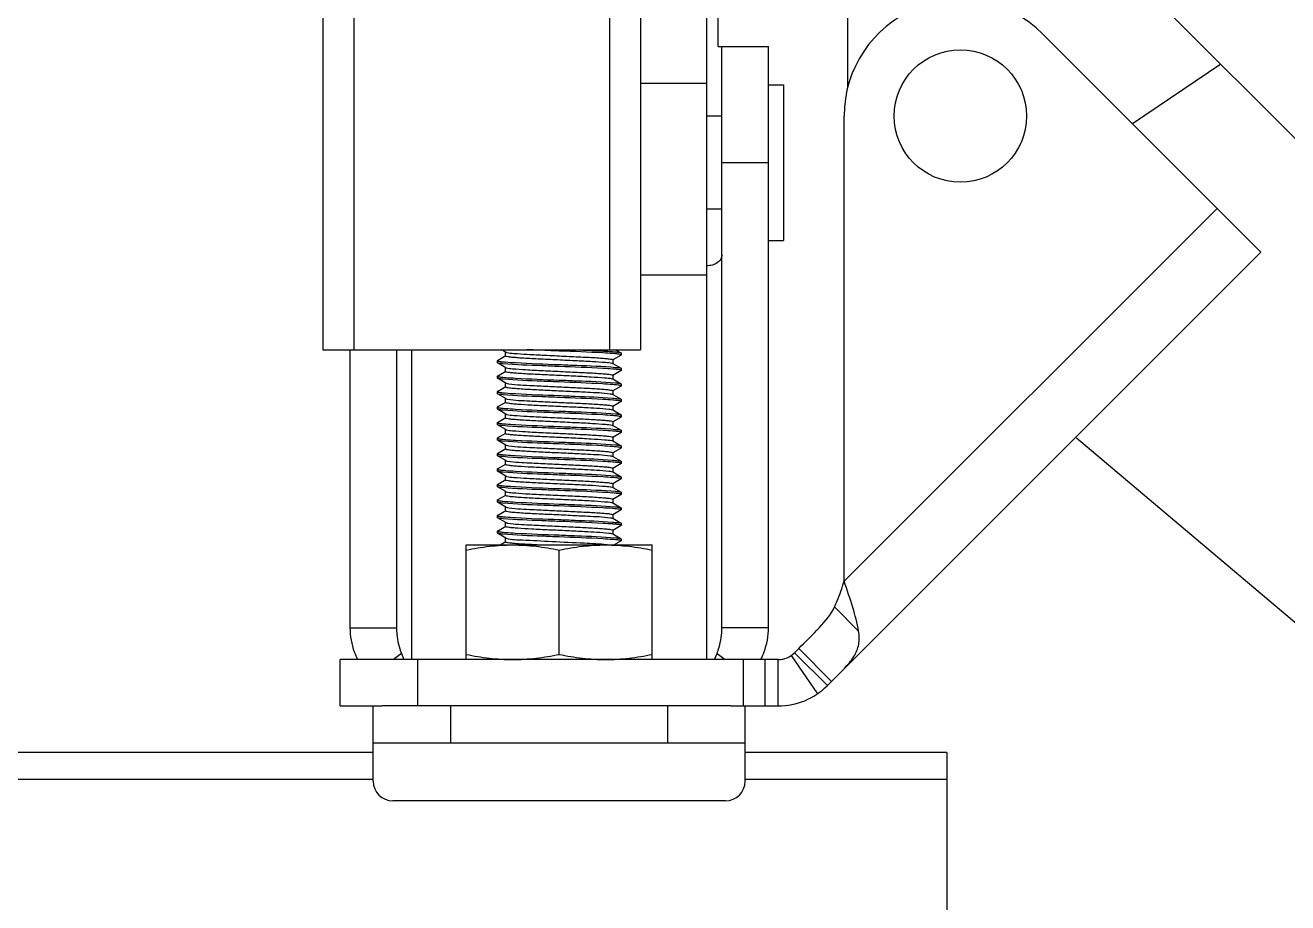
# Model space of a CAD drawing. Extents: x 27938 to 1507990, y 110129 to 923079.
# Drawn here: x 483869 to 485201, y 365487 to 366413 of the extents above; entities that cross this region are included whole.
import ezdxf

# ---------------------------------------------------------------- set-up
doc = ezdxf.new("R2010")
doc.units = 0
doc.header["$LTSCALE"] = 1000
doc.header["$MEASUREMENT"] = 0
doc.styles.get("Standard").update_dxf_attribs({"font": 'gbenor.shx', "bigfont": 'gbcbig.shx'})
doc.dimstyles.get("Standard").update_dxf_attribs({"dimtxt": 0.18, "dimasz": 0.18, "dimexe": 0.18, "dimexo": 0.0625, "dimgap": 0.09, "dimtad": 0, "dimtih": 1, "dimtoh": 1, "dimdec": 4, "dimzin": 0, "dimdsep": 46, "dimtxsty": 'Standard', "dimcen": 0.09, "dimadec": 0, "dimazin": 0, "dimtfac": 1, "dimtdec": 4, "dimtofl": 0, "dimtmove": 0, "dimatfit": 3, "dimfxl": 1, "dimtolj": 1, "dimtzin": 0, "dimarcsym": 0})

msp = doc.modelspace()

# ---------------------------------------------------------------- linework, layer by layer
for p, q in [((484599.9, 366391), (484599.9, 369059.5)), ((484182.9, 368785.7), (484182.9, 366070.8)), ((484215.6, 368785.7), (484215.6, 366070.8)), ((484485.4, 368785.7), (484485.4, 366070.8)), ((484518.1, 368785.7), (484518.1, 366070.8)), ((484587.7, 366632.6), (484587.7, 365743.7)), ((485237.2, 366265.4), (485000.1, 366502.4)), ((484737, 366347.3), (484737, 366450)), ((484942.3, 366404.1), (485172.8, 366173.7)), ((484599.9, 366391), (484653.1, 366391)), ((484604, 365777.2), (484604, 366391)), ((484653.1, 365777.2), (484653.1, 366391)), ((485130.3, 366372.2), (485037.2, 366309.2)), ((484518.1, 366352.2), (484587.7, 366352.2)), ((484653.1, 366350.4), (484668.9, 366350.4)), ((484668.9, 366350.4), (484668.9, 366186.2)), ((484604, 366317.4), (484587.7, 366317.4)), ((484732.9, 365826.3), (484732.9, 366317.4)), ((484604, 366268.3), (484653.1, 366268.3)), ((484604, 366219.3), (484587.7, 366219.3)), ((485126.5, 366219.9), (484732.9, 365826.3)), ((484653.1, 366186.2), (484668.9, 366186.2)), ((484715.3, 365716.2), (485172.8, 366173.7)), ((484518.1, 366149.8), (484587.7, 366149.8)), ((484182.9, 366070.8), (484518.1, 366070.8)), ((484211.5, 366070.8), (484211.5, 365777.2)), ((484260.6, 366070.8), (484260.6, 365777.2)), ((484276.9, 365743.7), (484276.9, 366070.8)), ((484375.9, 366068.2), (484371.3, 366070.8)), ((484375.7, 366064.3), (484375.7, 366068.4)), ((484491.9, 366070.8), (484495.6, 366068.7)), ((484497.5, 366067.5), (484497.7, 366067.3)), ((484497.7, 366067.3), (484497.7, 366065.3)), ((484367, 366059.3), (484366.9, 366059.2)), ((484366.9, 366059.2), (484366.9, 366057.1)), ((484367, 366056.9), (484366.9, 366057.1)), ((484367, 366059.3), (484375.9, 366064.5)), ((484375.9, 366051.8), (484367, 366056.9)), ((484497.5, 366065.1), (484488.7, 366060)), ((484488.7, 366056.3), (484497.5, 366051.2)), ((484488.8, 366060.2), (484488.8, 366056.1)), ((484497.5, 366065.1), (484497.7, 366065.3)), ((484367, 366043), (484366.9, 366042.8)), ((484366.9, 366042.8), (484366.9, 366040.8)), ((484367, 366040.6), (484366.9, 366040.8)), ((484367, 366043), (484375.9, 366048.1)), ((484375.9, 366035.4), (484367, 366040.6)), ((484375.7, 366047.9), (484375.7, 366052)), ((484375.9, 366051.8), (484376.2, 366051.7)), ((484497.5, 366048.8), (484488.7, 366043.6)), ((484488.8, 366043.8), (484488.8, 366039.7)), ((484497.5, 366051.2), (484497.7, 366051)), ((484497.5, 366048.8), (484497.7, 366048.9)), ((484497.7, 366051), (484497.7, 366048.9)), ((484367, 366026.6), (484375.9, 366031.8)), ((484375.7, 366031.6), (484375.7, 366035.7)), ((484488.8, 366034), (484488.4, 366034)), ((484488.7, 366040), (484497.5, 366034.8)), ((484497.5, 366032.4), (484488.7, 366027.3)), ((484488.8, 366027.5), (484488.8, 366023.4)), ((484497.5, 366034.8), (484497.7, 366034.6)), ((484497.5, 366032.4), (484497.7, 366032.6)), ((484497.7, 366034.6), (484497.7, 366032.6)), ((484367, 366026.6), (484366.9, 366026.5)), ((484366.9, 366026.5), (484366.9, 366024.4)), ((484367, 366024.2), (484366.9, 366024.4)), ((484375.9, 366019.1), (484367, 366024.2)), ((484367, 366010.3), (484375.9, 366015.4)), ((484375.7, 366015.2), (484375.7, 366019.3)), ((484488.7, 366023.6), (484497.5, 366018.5)), ((484497.5, 366016.1), (484488.7, 366010.9)), ((484497.5, 366018.5), (484497.7, 366018.3)), ((484497.5, 366016.1), (484497.7, 366016.2)), ((484497.7, 366018.3), (484497.7, 366016.2)), ((484367, 366010.3), (484366.9, 366010.1)), ((484366.9, 366010.1), (484366.9, 366008.1)), ((484367, 366007.9), (484366.9, 366008.1)), ((484375.9, 366002.7), (484367, 366007.9)), ((484375.7, 365998.9), (484375.7, 366002.9)), ((484488.4, 366007.4), (484488.7, 366007.2)), ((484488.7, 366007.2), (484497.5, 366002.1)), ((484488.8, 366011.1), (484488.8, 366007)), ((484497.5, 366002.1), (484497.7, 366001.9)), ((484497.7, 366001.9), (484497.7, 365999.9)), ((484367, 365993.9), (484366.9, 365993.7)), ((484366.9, 365993.7), (484366.9, 365991.7)), ((484367, 365991.5), (484366.9, 365991.7)), ((484367, 365993.9), (484375.9, 365999.1)), ((484375.9, 365986.4), (484367, 365991.5)), ((484497.5, 365999.7), (484488.7, 365994.6)), ((484488.7, 365990.9), (484497.5, 365985.7)), ((484488.8, 365994.8), (484488.8, 365990.7)), ((484497.5, 365999.7), (484497.7, 365999.9)), ((484367, 365977.6), (484366.9, 365977.4)), ((484366.9, 365977.4), (484366.9, 365975.3)), ((484367, 365975.2), (484366.9, 365975.3)), ((484367, 365977.6), (484375.9, 365982.7)), ((484375.9, 365970), (484367, 365975.2)), ((484375.7, 365982.5), (484375.7, 365986.6)), ((484375.9, 365986.4), (484376.2, 365986.2)), ((484497.5, 365983.3), (484488.7, 365978.2)), ((484488.7, 365974.5), (484497.5, 365969.4)), ((484488.8, 365978.4), (484488.8, 365974.3)), ((484497.5, 365985.7), (484497.7, 365985.6)), ((484497.5, 365983.3), (484497.7, 365983.5)), ((484497.7, 365985.6), (484497.7, 365983.5)), ((484367, 365961.2), (484366.9, 365961)), ((484366.9, 365961), (484366.9, 365959)), ((484367, 365961.2), (484375.9, 365966.4)), ((484375.7, 365966.1), (484375.7, 365970.2)), ((484488.8, 365968.5), (484488.4, 365968.6)), ((484497.5, 365967), (484488.7, 365961.9)), ((484488.8, 365962.1), (484488.8, 365958)), ((484497.5, 365969.4), (484497.7, 365969.2)), ((484497.5, 365967), (484497.7, 365967.2)), ((484497.7, 365969.2), (484497.7, 365967.2)), ((484367, 365958.8), (484366.9, 365959)), ((484375.9, 365953.7), (484367, 365958.8)), ((484367, 365944.9), (484375.9, 365950)), ((484375.7, 365949.8), (484375.7, 365953.9)), ((484488.7, 365958.2), (484497.5, 365953)), ((484497.5, 365950.6), (484488.7, 365945.5)), ((484497.5, 365953), (484497.7, 365952.9)), ((484497.5, 365950.6), (484497.7, 365950.8)), ((484497.7, 365952.9), (484497.7, 365950.8)), ((484367, 365944.9), (484366.9, 365944.7)), ((484366.9, 365944.7), (484366.9, 365942.6)), ((484367, 365942.5), (484366.9, 365942.6)), ((484375.9, 365937.3), (484367, 365942.5)), ((484375.7, 365933.4), (484375.7, 365937.5)), ((484488.4, 365941.9), (484488.7, 365941.8)), ((484488.7, 365941.8), (484497.5, 365936.7)), ((484497.5, 365934.3), (484488.7, 365929.1)), ((484488.8, 365945.7), (484488.8, 365941.6)), ((484497.5, 365936.7), (484497.7, 365936.5)), ((484497.5, 365934.3), (484497.7, 365934.5)), ((484497.7, 365936.5), (484497.7, 365934.5)), ((484367, 365928.5), (484366.9, 365928.3)), ((484366.9, 365928.3), (484366.9, 365926.3)), ((484367, 365926.1), (484366.9, 365926.3)), ((484367, 365928.5), (484375.9, 365933.6)), ((484375.9, 365921), (484367, 365926.1)), ((484375.7, 365917.1), (484375.7, 365921.2)), ((484375.9, 365921), (484376.2, 365920.8)), ((484488.7, 365925.5), (484497.5, 365920.3)), ((484488.8, 365929.3), (484488.8, 365925.3)), ((484367, 365912.2), (484366.9, 365912)), ((484366.9, 365912), (484366.9, 365909.9)), ((484367, 365909.7), (484366.9, 365909.9)), ((484367, 365912.2), (484375.9, 365917.3)), ((484375.9, 365904.6), (484367, 365909.7)), ((484497.5, 365917.9), (484488.7, 365912.8)), ((484488.7, 365909.1), (484497.5, 365904)), ((484488.8, 365913), (484488.8, 365908.9)), ((484497.5, 365920.3), (484497.7, 365920.1)), ((484497.5, 365917.9), (484497.7, 365918.1)), ((484497.7, 365920.1), (484497.7, 365918.1)), ((484367, 365895.8), (484366.9, 365895.6)), ((484366.9, 365895.6), (484366.9, 365893.6)), ((484367, 365895.8), (484375.9, 365900.9)), ((484375.7, 365900.7), (484375.7, 365904.8)), ((484488.8, 365903.1), (484488.4, 365903.2)), ((484497.5, 365901.6), (484488.7, 365896.4)), ((484488.8, 365896.6), (484488.8, 365892.6)), ((484497.5, 365904), (484497.7, 365903.8)), ((484497.5, 365901.6), (484497.7, 365901.7)), ((484497.7, 365903.8), (484497.7, 365901.7)), ((484367, 365893.4), (484366.9, 365893.6)), ((484375.9, 365888.3), (484367, 365893.4)), ((484367, 365879.4), (484375.9, 365884.6)), ((484375.7, 365884.4), (484375.7, 365888.5)), ((484488.7, 365892.8), (484497.5, 365887.6)), ((484497.5, 365885.2), (484488.7, 365880.1)), ((484497.5, 365887.6), (484497.7, 365887.4)), ((484497.5, 365885.2), (484497.7, 365885.4)), ((484497.7, 365887.4), (484497.7, 365885.4)), ((484367, 365879.4), (484366.9, 365879.3)), ((484366.9, 365879.3), (484366.9, 365877.2)), ((484367, 365877), (484366.9, 365877.2)), ((484375.9, 365871.9), (484367, 365877)), ((484369.9, 365864.7), (484375.9, 365868.2)), ((484375.7, 365868), (484375.7, 365872.1)), ((484488.4, 365876.5), (484488.7, 365876.4)), ((484488.7, 365876.4), (484497.5, 365871.3)), ((484488.8, 365880.3), (484488.8, 365876.2)), ((484497.5, 365868.9), (484490.4, 365864.7)), ((484497.5, 365871.3), (484497.7, 365871.1)), ((484497.5, 365868.9), (484497.7, 365869)), ((484497.7, 365871.1), (484497.7, 365869)), ((484334.2, 365743.7), (484334.2, 365864.7)), ((484334.2, 365864.7), (484530.4, 365864.7)), ((484432.3, 365749.2), (484432.3, 365859.2)), ((484530.4, 365743.7), (484530.4, 365864.7)), ((484722.8, 365799.3), (484748.2, 365773.8)), ((484211.5, 365777.2), (484260.6, 365777.2)), ((484653.1, 365777.2), (484604, 365777.2)), ((484265.8, 365750.2), (484257.3, 365743.7)), ((484265.8, 365750.2), (484268.4, 365743.7)), ((484596.2, 365743.7), (484598.8, 365750.2)), ((484598.8, 365750.2), (484607.3, 365743.7)), ((484677.2, 365748), (484705, 365707.6)), ((484680.6, 365750.9), (484685, 365755.3)), ((484715.3, 365716.2), (484680.6, 365750.9)), ((484719.7, 365720.6), (484685, 365755.3)), ((484201.3, 365694.7), (484201.3, 365743.7)), ((484663.3, 365743.7), (484201.3, 365743.7)), ((484283, 365694.7), (484283, 365743.7)), ((484626.8, 365694.7), (484626.8, 365743.7)), ((484649.6, 365694.7), (484649.6, 365743.7)), ((484663.3, 365694.7), (484663.3, 365743.7)), ((484201.3, 365694.7), (484245.4, 365694.7)), ((484236, 365645.6), (484236, 365694.7)), ((484236, 365615.4), (484236, 365694.7)), ((484613.3, 365694.7), (484245.4, 365694.7)), ((484317.8, 365655.4), (484317.8, 365694.7)), ((484546.8, 365655.4), (484546.8, 365694.7)), ((484613.3, 365694.7), (484663.3, 365694.7)), ((484628.5, 365645.6), (484628.5, 365694.7)), ((484628.5, 365615.4), (484628.5, 365694.7)), ((484628.5, 365655.4), (484236, 365655.4)), ((484236, 365645.6), (478689.4, 365645.6)), ((484841.4, 365645.6), (484628.5, 365645.6)), ((484236, 365617), (478689.4, 365617)), ((484841.4, 365617), (484628.5, 365617)), ((484607.7, 365594.5), (484256.8, 365594.5))]:
    msp.add_line(p, q)
at = {"color": 7}
msp.add_line((484841.4, 365645.6), (484841.4, 365003.7), dxfattribs=at)
msp.add_circle((484855.6, 366317.4), 69.9)
for centre, radius, start, end in [((484855.6, 366317.4), 122.7, 45, 180), ((484390.3, 366243.2), 186, 264.6627, 265.5428), ((484474.7, 365886.5), 180.8, 84.5776, 85.5479), ((484390.1, 366224.4), 183.5, 264.6243, 265.5438), ((484377.5, 366055.2), 3.78, 250.9561, 252.0907), ((484474.4, 365865.8), 185.1, 84.6498, 85.5433), ((484485.7, 366031.7), 8.78, 75.6696, 76.5396), ((484390.6, 366214.5), 190, 264.7268, 265.5405), ((484474.8, 365838.7), 179.4, 84.5514, 85.5534), ((484390.2, 366193.7), 185.5, 264.6569, 265.5429), ((484474.7, 365821), 180.8, 84.5776, 85.5479), ((484390.3, 366177.8), 186, 264.6627, 265.5428), ((484390.1, 366158.9), 183.5, 264.6243, 265.5438), ((484377.5, 365989.8), 3.78, 250.9561, 252.0907), ((484485.7, 365966.3), 8.78, 75.6696, 76.5396), ((484474.4, 365800.4), 185.1, 84.6498, 85.5433), ((484390.6, 366149.1), 190, 264.7268, 265.5405), ((484474.8, 365773.3), 179.4, 84.5514, 85.5534), ((484390.2, 366128.3), 185.5, 264.6569, 265.5429), ((484474.7, 365755.6), 180.8, 84.5776, 85.5479), ((484390.3, 366112.3), 186, 264.6627, 265.5428), ((484377.5, 365924.4), 3.78, 250.9561, 252.0907), ((484390.1, 366093.5), 183.5, 264.6243, 265.5438), ((484485.7, 365900.9), 8.78, 75.6696, 76.5396), ((484474.4, 365735), 185.1, 84.6498, 85.5433), ((484390.6, 366083.7), 190, 264.7268, 265.5405), ((484474.8, 365707.9), 179.4, 84.5514, 85.5534), ((484390.2, 366062.8), 185.5, 264.6569, 265.5429), ((484474.7, 365690.2), 180.8, 84.5776, 85.5479), ((484663.3, 365768.3), 24.5, 270, 315), ((484663.3, 365768.3), 73.6, 270, 315), ((484256.8, 365615.4), 20.8, 180, 270), ((484607.7, 365615.4), 20.8, 270, 0)]:
    msp.add_arc(centre, radius, start, end)
for points, knots in [([(484604, 366170.9), (484604, 366169.3), (484603, 366166), (484599.2, 366162.3), (484593.9, 366159.8), (484589.8, 366159.3), (484587.7, 366159.3)], [0, 0, 0, 0, 0.209483, 0.444656, 0.71201, 1, 1, 1, 1]), ([(484375.9, 366068.2), (484376, 366068.1), (484376.3, 366068), (484376.6, 366067.9), (484376.8, 366067.9)], [0, 0, 0, 0, 0.406881, 1, 1, 1, 1]), ([(484376.8, 366067.9), (484379.3, 366067.3), (484386.6, 366066.8), (484400, 366065.8), (484417.8, 366065), (484437.5, 366064), (484456.5, 366063.1), (484470.8, 366062.4), (484479.8, 366061.7), (484484.7, 366061.3), (484487, 366060.8), (484488.8, 366060.5), (484488.8, 366060.2)], [0, 0, 0, 0, 0.068576, 0.194029, 0.359725, 0.543506, 0.720761, 0.867753, 0.923531, 0.964877, 0.99049, 1, 1, 1, 1]), ([(484432.3, 366069.4), (484429.3, 366069.5), (484417.9, 366070), (484406.5, 366070.4), (484398.1, 366070.8)], [0, 0, 0, 0, 0.261917, 1, 1, 1, 1]), ([(484488.7, 366066.7), (484485.3, 366067), (484466.5, 366068.1), (484447.6, 366068.8), (484432.3, 366069.4)], [0, 0, 0, 0, 0.184493, 1, 1, 1, 1]), ([(484447.6, 366070.8), (484450.8, 366070.7), (484462.4, 366070.2), (484473.9, 366069.7), (484482.1, 366069.2)], [0, 0, 0, 0, 0.283518, 1, 1, 1, 1]), ([(484482.1, 366069.2), (484483.1, 366069.1), (484486.3, 366068.9), (484489.6, 366068.7), (484491.9, 366068.5)], [0, 0, 0, 0, 0.290406, 1, 1, 1, 1]), ([(484491.9, 366068.5), (484492.6, 366068.4), (484494.5, 366068.1), (484496.5, 366068.1), (484497.5, 366067.5)], [0, 0, 0, 0, 0.378482, 1, 1, 1, 1]), ([(484366.9, 366059.2), (484366.9, 366059.1), (484367.2, 366058.9), (484367.4, 366058.8), (484367.6, 366058.8)], [0, 0, 0, 0, 0.314295, 1, 1, 1, 1]), ([(484372.9, 366056), (484372.1, 366056.1), (484370.2, 366056.3), (484368.1, 366056.3), (484367, 366056.9)], [0, 0, 0, 0, 0.379133, 1, 1, 1, 1]), ([(484367.6, 366058.8), (484367.9, 366058.7), (484369.7, 366058.3), (484371.5, 366058.2), (484373, 366058)], [0, 0, 0, 0, 0.163341, 1, 1, 1, 1]), ([(484432.3, 366053), (484426.2, 366053.3), (484406.4, 366054.1), (484386.5, 366054.7), (484372.9, 366056)], [0, 0, 0, 0, 0.309073, 1, 1, 1, 1]), ([(484375.7, 366064.3), (484375.7, 366063.9), (484377.6, 366063.7), (484380, 366063.2), (484385, 366062.8), (484394.2, 366062.1), (484408.8, 366061.3), (484428.1, 366060.4), (484448, 366059.4), (484465.8, 366058.6), (484478.9, 366057.6), (484485.9, 366057.2), (484488.2, 366056.5)], [0, 0, 0, 0, 0.009703, 0.035887, 0.07813, 0.135078, 0.284815, 0.464601, 0.649729, 0.81476, 0.937049, 1, 1, 1, 1]), ([(484375.8, 366057.8), (484379.3, 366057.5), (484398.1, 366056.4), (484416.9, 366055.7), (484432.3, 366055.1)], [0, 0, 0, 0, 0.184553, 1, 1, 1, 1]), ([(484432.3, 366055.1), (484438.4, 366054.8), (484458.3, 366054), (484478.1, 366053.4), (484491.8, 366052.1)], [0, 0, 0, 0, 0.309586, 1, 1, 1, 1]), ([(484488.2, 366056.5), (484488.3, 366056.5), (484488.4, 366056.4), (484488.6, 366056.3), (484488.7, 366056.3)], [0, 0, 0, 0, 0.569522, 1, 1, 1, 1]), ([(484497, 366065.7), (484496.8, 366065.7), (484495, 366066.1), (484493.3, 366066.3), (484491.8, 366066.4)], [0, 0, 0, 0, 0.160696, 1, 1, 1, 1]), ([(484497.7, 366065.3), (484497.7, 366065.4), (484497.4, 366065.6), (484497.2, 366065.6), (484497, 366065.7)], [0, 0, 0, 0, 0.318595, 1, 1, 1, 1]), ([(484366.9, 366042.8), (484366.9, 366042.7), (484367.1, 366042.6), (484367.3, 366042.5), (484367.5, 366042.4)], [0, 0, 0, 0, 0.319254, 1, 1, 1, 1]), ([(484373.2, 366039.6), (484372.4, 366039.7), (484370.3, 366040), (484368.1, 366039.9), (484367, 366040.6)], [0, 0, 0, 0, 0.380051, 1, 1, 1, 1]), ([(484367.5, 366042.4), (484367.8, 366042.4), (484369.6, 366042), (484371.4, 366041.8), (484372.9, 366041.7)], [0, 0, 0, 0, 0.159053, 1, 1, 1, 1]), ([(484375.7, 366047.9), (484375.7, 366047.6), (484377.6, 366047.3), (484379.9, 366046.8), (484384.8, 366046.4), (484393.7, 366045.7), (484408.1, 366045), (484427.1, 366044.1), (484446.8, 366043.2), (484464.6, 366042.3), (484478, 366041.4), (484485.3, 366040.8), (484487.8, 366040.2)], [0, 0, 0, 0, 0.009517, 0.035128, 0.076492, 0.132277, 0.279305, 0.456588, 0.640385, 0.806077, 0.931494, 1, 1, 1, 1]), ([(484375.8, 366041.4), (484379.3, 366041.2), (484398.1, 366040), (484416.9, 366039.3), (484432.3, 366038.7)], [0, 0, 0, 0, 0.184509, 1, 1, 1, 1]), ([(484376.3, 366051.6), (484378.5, 366050.9), (484385.4, 366050.6), (484398.4, 366049.5), (484416.2, 366048.7), (484436.1, 366047.7), (484455.5, 366046.8), (484470.3, 366046.1), (484479.5, 366045.3), (484484.5, 366045), (484486.9, 366044.4), (484488.8, 366044.2), (484488.8, 366043.8)], [0, 0, 0, 0, 0.061098, 0.182334, 0.347135, 0.532706, 0.713328, 0.863975, 0.921317, 0.963856, 0.990226, 1, 1, 1, 1]), ([(484488.7, 366050.3), (484485.3, 366050.6), (484466.5, 366051.7), (484447.6, 366052.4), (484432.3, 366053)], [0, 0, 0, 0, 0.184541, 1, 1, 1, 1]), ([(484497, 366049.3), (484496.7, 366049.4), (484494.9, 366049.8), (484493.1, 366049.9), (484491.6, 366050.1)], [0, 0, 0, 0, 0.16229, 1, 1, 1, 1]), ([(484491.8, 366052.1), (484492.5, 366052), (484494.4, 366051.8), (484496.5, 366051.8), (484497.5, 366051.2)], [0, 0, 0, 0, 0.378727, 1, 1, 1, 1]), ([(484497.7, 366048.9), (484497.7, 366049), (484497.4, 366049.2), (484497.2, 366049.3), (484497, 366049.3)], [0, 0, 0, 0, 0.315177, 1, 1, 1, 1]), ([(484432.3, 366036.7), (484426.2, 366036.9), (484406.5, 366037.8), (484386.8, 366038.4), (484373.2, 366039.6)], [0, 0, 0, 0, 0.307895, 1, 1, 1, 1]), ([(484375.7, 366031.6), (484375.7, 366031.6), (484375.7, 366031.5), (484375.7, 366031.5), (484375.8, 366031.5)], [0, 0, 0, 0, 0.463467, 1, 1, 1, 1]), ([(484375.8, 366031.5), (484376, 366031.1), (484377.6, 366031), (484380.4, 366030.4), (484384.9, 366030.1), (484393.6, 366029.4), (484407, 366028.7), (484424.9, 366027.8), (484443.8, 366027), (484464.3, 366025.9), (484478.3, 366025.4), (484486.1, 366024.2)], [0, 0, 0, 0, 0.011937, 0.038615, 0.07957, 0.133598, 0.274096, 0.443272, 0.620779, 0.785256, 1, 1, 1, 1]), ([(484375.9, 366035.4), (484376, 366035.4), (484377.1, 366035), (484378.2, 366034.9), (484379.1, 366034.7)], [0, 0, 0, 0, 0.140461, 1, 1, 1, 1]), ([(484379.1, 366034.7), (484387.4, 366033.6), (484401.9, 366033.1), (484422.8, 366032), (484441.7, 366031.1), (484459.4, 366030.3), (484472.6, 366029.6), (484480.7, 366028.9), (484485.1, 366028.5), (484487.2, 366028), (484488.8, 366027.8), (484488.8, 366027.5)], [0, 0, 0, 0, 0.226556, 0.394464, 0.573122, 0.741029, 0.877994, 0.929534, 0.967621, 0.99116, 1, 1, 1, 1]), ([(484432.3, 366038.7), (484438.4, 366038.5), (484458.2, 366037.6), (484478, 366037.1), (484491.6, 366035.8)], [0, 0, 0, 0, 0.308784, 1, 1, 1, 1]), ([(484488.4, 366034), (484484.9, 366034.3), (484466.2, 366035.4), (484447.5, 366036.1), (484432.3, 366036.7)], [0, 0, 0, 0, 0.186017, 1, 1, 1, 1]), ([(484487.9, 366040.2), (484488.1, 366040.2), (484488.3, 366040.1), (484488.6, 366040), (484488.7, 366040)], [0, 0, 0, 0, 0.585672, 1, 1, 1, 1]), ([(484495.4, 366033.3), (484495, 366033.3), (484492.8, 366033.6), (484490.6, 366033.8), (484488.8, 366034)], [0, 0, 0, 0, 0.190958, 1, 1, 1, 1]), ([(484491.6, 366035.8), (484492.4, 366035.7), (484494.3, 366035.4), (484496.5, 366035.4), (484497.5, 366034.8)], [0, 0, 0, 0, 0.379378, 1, 1, 1, 1]), ([(484497.7, 366032.6), (484497.7, 366032.7), (484496.9, 366033.2), (484496.2, 366033.2), (484495.4, 366033.3)], [0, 0, 0, 0, 0.092798, 1, 1, 1, 1]), ([(484366.9, 366026.5), (484366.9, 366026.4), (484367.2, 366026.2), (484367.4, 366026.1), (484367.6, 366026.1)], [0, 0, 0, 0, 0.312916, 1, 1, 1, 1]), ([(484373, 366023.3), (484372.2, 366023.4), (484370.2, 366023.6), (484368.1, 366023.6), (484367, 366024.2)], [0, 0, 0, 0, 0.379419, 1, 1, 1, 1]), ([(484367.6, 366026.1), (484367.9, 366026), (484369.8, 366025.6), (484371.6, 366025.4), (484373.2, 366025.3)], [0, 0, 0, 0, 0.163149, 1, 1, 1, 1]), ([(484432.3, 366020.3), (484426.2, 366020.6), (484406.4, 366021.4), (484386.6, 366022), (484373, 366023.3)], [0, 0, 0, 0, 0.308711, 1, 1, 1, 1]), ([(484375.7, 366015.2), (484375.7, 366014.9), (484377.3, 366014.7), (484379.4, 366014.2), (484383.6, 366013.8), (484391.6, 366013.2), (484404.4, 366012.4), (484421.8, 366011.6), (484440.4, 366010.8), (484461.5, 366009.7), (484476.2, 366009.1), (484484.6, 366008)], [0, 0, 0, 0, 0.008683, 0.031763, 0.069103, 0.119686, 0.254361, 0.420111, 0.597552, 0.765912, 1, 1, 1, 1]), ([(484375.8, 366025.1), (484379.3, 366024.8), (484398.1, 366023.7), (484416.9, 366023), (484432.3, 366022.4)], [0, 0, 0, 0, 0.184619, 1, 1, 1, 1]), ([(484375.9, 366019.1), (484376.1, 366019), (484376.7, 366018.8), (484377.4, 366018.7), (484377.8, 366018.6)], [0, 0, 0, 0, 0.374139, 1, 1, 1, 1]), ([(484377.8, 366018.6), (484385.5, 366017.3), (484399.6, 366016.9), (484420.3, 366015.7), (484439.6, 366014.9), (484458, 366014), (484471.7, 366013.3), (484480.3, 366012.6), (484484.9, 366012.2), (484487.1, 366011.7), (484488.8, 366011.5), (484488.8, 366011.1)], [0, 0, 0, 0, 0.210773, 0.377666, 0.558838, 0.731273, 0.873076, 0.926648, 0.966309, 0.990838, 1, 1, 1, 1]), ([(484432.3, 366022.4), (484437.9, 366022.1), (484456.7, 366021.4), (484475.5, 366020.7), (484488.6, 366019.7)], [0, 0, 0, 0, 0.297814, 1, 1, 1, 1]), ([(484488.7, 366017.6), (484485.3, 366017.9), (484466.5, 366019), (484447.6, 366019.7), (484432.3, 366020.3)], [0, 0, 0, 0, 0.184504, 1, 1, 1, 1]), ([(484486.1, 366024.2), (484486.5, 366024.2), (484487.3, 366024), (484488.2, 366023.9), (484488.7, 366023.6)], [0, 0, 0, 0, 0.353551, 1, 1, 1, 1]), ([(484488.6, 366019.7), (484490.7, 366019.5), (484493.6, 366019.1), (484496.7, 366018.9), (484497.5, 366018.5)], [0, 0, 0, 0, 0.683777, 1, 1, 1, 1]), ([(484497, 366016.6), (484496.8, 366016.7), (484495.1, 366017), (484493.3, 366017.2), (484491.9, 366017.3)], [0, 0, 0, 0, 0.160861, 1, 1, 1, 1]), ([(484497.7, 366016.2), (484497.7, 366016.3), (484497.4, 366016.5), (484497.2, 366016.6), (484497, 366016.6)], [0, 0, 0, 0, 0.319044, 1, 1, 1, 1]), ([(484366.9, 366010.1), (484366.9, 366010), (484367.1, 366009.8), (484367.4, 366009.8), (484367.5, 366009.7)], [0, 0, 0, 0, 0.318137, 1, 1, 1, 1]), ([(484373, 366006.9), (484372.2, 366007), (484370.3, 366007.3), (484368.1, 366007.3), (484367, 366007.9)], [0, 0, 0, 0, 0.379512, 1, 1, 1, 1]), ([(484367.5, 366009.7), (484367.8, 366009.7), (484369.6, 366009.3), (484371.4, 366009.1), (484373, 366009)], [0, 0, 0, 0, 0.159502, 1, 1, 1, 1]), ([(484432.3, 366004), (484426.2, 366004.2), (484406.4, 366005.1), (484386.6, 366005.6), (484373, 366006.9)], [0, 0, 0, 0, 0.308641, 1, 1, 1, 1]), ([(484375.8, 366008.7), (484379.3, 366008.5), (484398.1, 366007.3), (484416.9, 366006.6), (484432.3, 366006)], [0, 0, 0, 0, 0.184538, 1, 1, 1, 1]), ([(484375.9, 366002.7), (484376, 366002.7), (484376.3, 366002.6), (484376.6, 366002.5), (484376.8, 366002.4)], [0, 0, 0, 0, 0.406881, 1, 1, 1, 1]), ([(484376.8, 366002.4), (484379.3, 366001.8), (484386.6, 366001.3), (484400, 366000.4), (484417.8, 365999.5), (484437.5, 365998.6), (484456.5, 365997.7), (484470.8, 365997), (484479.8, 365996.3), (484484.7, 365995.9), (484487, 365995.4), (484488.8, 365995.1), (484488.8, 365994.8)], [0, 0, 0, 0, 0.068576, 0.194029, 0.359725, 0.543506, 0.720761, 0.867753, 0.923531, 0.964877, 0.99049, 1, 1, 1, 1]), ([(484432.3, 366006), (484438.4, 366005.8), (484458.3, 366004.9), (484478.2, 366004.3), (484491.9, 366003)], [0, 0, 0, 0, 0.309919, 1, 1, 1, 1]), ([(484488.7, 366001.3), (484485.3, 366001.5), (484466.5, 366002.7), (484447.6, 366003.4), (484432.3, 366004)], [0, 0, 0, 0, 0.184493, 1, 1, 1, 1]), ([(484484.6, 366008), (484485.1, 366008), (484486.3, 366007.8), (484487.6, 366007.7), (484488.4, 366007.4)], [0, 0, 0, 0, 0.341642, 1, 1, 1, 1]), ([(484497, 366000.3), (484496.8, 366000.3), (484495, 366000.7), (484493.3, 366000.9), (484491.8, 366001)], [0, 0, 0, 0, 0.160696, 1, 1, 1, 1]), ([(484491.9, 366003), (484492.6, 366003), (484494.5, 366002.7), (484496.5, 366002.7), (484497.5, 366002.1)], [0, 0, 0, 0, 0.378482, 1, 1, 1, 1]), ([(484366.9, 365993.7), (484366.9, 365993.7), (484367.2, 365993.5), (484367.4, 365993.4), (484367.6, 365993.4)], [0, 0, 0, 0, 0.314295, 1, 1, 1, 1]), ([(484372.9, 365990.6), (484372.1, 365990.6), (484370.2, 365990.9), (484368.1, 365990.9), (484367, 365991.5)], [0, 0, 0, 0, 0.379133, 1, 1, 1, 1]), ([(484367.6, 365993.4), (484367.9, 365993.3), (484369.7, 365992.9), (484371.5, 365992.8), (484373, 365992.6)], [0, 0, 0, 0, 0.163341, 1, 1, 1, 1]), ([(484432.3, 365987.6), (484426.2, 365987.9), (484406.4, 365988.7), (484386.5, 365989.3), (484372.9, 365990.6)], [0, 0, 0, 0, 0.309073, 1, 1, 1, 1]), ([(484375.7, 365998.9), (484375.7, 365998.5), (484377.6, 365998.3), (484380, 365997.7), (484385, 365997.4), (484394.2, 365996.6), (484408.8, 365995.9), (484428.1, 365995), (484448, 365994), (484465.8, 365993.2), (484478.9, 365992.2), (484485.9, 365991.8), (484488.2, 365991.1)], [0, 0, 0, 0, 0.009703, 0.035887, 0.07813, 0.135078, 0.284815, 0.464601, 0.649729, 0.81476, 0.937049, 1, 1, 1, 1]), ([(484375.8, 365992.4), (484379.3, 365992.1), (484398.1, 365991), (484416.9, 365990.3), (484432.3, 365989.7)], [0, 0, 0, 0, 0.184553, 1, 1, 1, 1]), ([(484432.3, 365989.7), (484438.4, 365989.4), (484458.3, 365988.6), (484478.1, 365988), (484491.8, 365986.7)], [0, 0, 0, 0, 0.309586, 1, 1, 1, 1]), ([(484488.7, 365984.9), (484485.3, 365985.2), (484466.5, 365986.3), (484447.6, 365987), (484432.3, 365987.6)], [0, 0, 0, 0, 0.184541, 1, 1, 1, 1]), ([(484488.2, 365991.1), (484488.3, 365991.1), (484488.4, 365991), (484488.6, 365990.9), (484488.7, 365990.9)], [0, 0, 0, 0, 0.569522, 1, 1, 1, 1]), ([(484497.7, 365999.9), (484497.7, 366000), (484497.4, 366000.1), (484497.2, 366000.2), (484497, 366000.3)], [0, 0, 0, 0, 0.318595, 1, 1, 1, 1]), ([(484366.9, 365977.4), (484366.9, 365977.3), (484367.1, 365977.1), (484367.3, 365977.1), (484367.5, 365977)], [0, 0, 0, 0, 0.319254, 1, 1, 1, 1]), ([(484373.2, 365974.2), (484372.4, 365974.3), (484370.3, 365974.6), (484368.1, 365974.5), (484367, 365975.2)], [0, 0, 0, 0, 0.380051, 1, 1, 1, 1]), ([(484367.5, 365977), (484367.8, 365976.9), (484369.6, 365976.6), (484371.4, 365976.4), (484372.9, 365976.3)], [0, 0, 0, 0, 0.159053, 1, 1, 1, 1]), ([(484432.3, 365971.3), (484426.2, 365971.5), (484406.5, 365972.3), (484386.8, 365972.9), (484373.2, 365974.2)], [0, 0, 0, 0, 0.307895, 1, 1, 1, 1]), ([(484375.7, 365982.5), (484375.7, 365982.1), (484377.6, 365981.9), (484379.9, 365981.4), (484384.8, 365981), (484393.7, 365980.3), (484408.1, 365979.6), (484427.1, 365978.7), (484446.8, 365977.7), (484464.6, 365976.9), (484478, 365975.9), (484485.3, 365975.4), (484487.8, 365974.8)], [0, 0, 0, 0, 0.009517, 0.035128, 0.076492, 0.132277, 0.279305, 0.456588, 0.640385, 0.806077, 0.931494, 1, 1, 1, 1]), ([(484375.8, 365976), (484379.3, 365975.7), (484398.1, 365974.6), (484416.9, 365973.9), (484432.3, 365973.3)], [0, 0, 0, 0, 0.184509, 1, 1, 1, 1]), ([(484376.3, 365986.2), (484378.5, 365985.5), (484385.4, 365985.1), (484398.4, 365984.1), (484416.2, 365983.3), (484436.1, 365982.3), (484455.5, 365981.4), (484470.3, 365980.6), (484479.5, 365979.9), (484484.5, 365979.5), (484486.9, 365979), (484488.8, 365978.8), (484488.8, 365978.4)], [0, 0, 0, 0, 0.061098, 0.182334, 0.347135, 0.532706, 0.713328, 0.863975, 0.921317, 0.963856, 0.990226, 1, 1, 1, 1]), ([(484487.9, 365974.8), (484488.1, 365974.8), (484488.3, 365974.7), (484488.6, 365974.6), (484488.7, 365974.5)], [0, 0, 0, 0, 0.585672, 1, 1, 1, 1]), ([(484497, 365983.9), (484496.7, 365984), (484494.9, 365984.3), (484493.1, 365984.5), (484491.6, 365984.7)], [0, 0, 0, 0, 0.16229, 1, 1, 1, 1]), ([(484491.8, 365986.7), (484492.5, 365986.6), (484494.4, 365986.3), (484496.5, 365986.4), (484497.5, 365985.7)], [0, 0, 0, 0, 0.378727, 1, 1, 1, 1]), ([(484497.7, 365983.5), (484497.7, 365983.6), (484497.4, 365983.8), (484497.2, 365983.9), (484497, 365983.9)], [0, 0, 0, 0, 0.315177, 1, 1, 1, 1]), ([(484366.9, 365961), (484366.9, 365960.9), (484367.2, 365960.8), (484367.4, 365960.7), (484367.6, 365960.6)], [0, 0, 0, 0, 0.312916, 1, 1, 1, 1]), ([(484367.6, 365960.6), (484367.9, 365960.6), (484369.8, 365960.2), (484371.6, 365960), (484373.2, 365959.9)], [0, 0, 0, 0, 0.163149, 1, 1, 1, 1]), ([(484375.7, 365966.1), (484375.7, 365966.1), (484375.7, 365966.1), (484375.7, 365966.1), (484375.8, 365966)], [0, 0, 0, 0, 0.463467, 1, 1, 1, 1]), ([(484375.8, 365966), (484376, 365965.7), (484377.6, 365965.5), (484380.4, 365965), (484384.9, 365964.6), (484393.6, 365964), (484407, 365963.3), (484424.9, 365962.4), (484443.8, 365961.6), (484464.3, 365960.4), (484478.3, 365960), (484486.1, 365958.8)], [0, 0, 0, 0, 0.011937, 0.038615, 0.07957, 0.133598, 0.274096, 0.443272, 0.620779, 0.785256, 1, 1, 1, 1]), ([(484375.9, 365970), (484376, 365970), (484377.1, 365969.6), (484378.2, 365969.5), (484379.1, 365969.3)], [0, 0, 0, 0, 0.140461, 1, 1, 1, 1]), ([(484379.1, 365969.3), (484387.4, 365968.2), (484401.9, 365967.7), (484422.8, 365966.6), (484441.7, 365965.7), (484459.4, 365964.9), (484472.6, 365964.1), (484480.7, 365963.5), (484485.1, 365963.1), (484487.2, 365962.6), (484488.8, 365962.4), (484488.8, 365962.1)], [0, 0, 0, 0, 0.226556, 0.394464, 0.573122, 0.741029, 0.877994, 0.929534, 0.967621, 0.99116, 1, 1, 1, 1]), ([(484432.3, 365973.3), (484438.4, 365973.1), (484458.2, 365972.2), (484478, 365971.6), (484491.6, 365970.3)], [0, 0, 0, 0, 0.308784, 1, 1, 1, 1]), ([(484488.4, 365968.6), (484484.9, 365968.8), (484466.2, 365970), (484447.5, 365970.7), (484432.3, 365971.3)], [0, 0, 0, 0, 0.186017, 1, 1, 1, 1]), ([(484495.4, 365967.9), (484495, 365967.9), (484492.8, 365968.2), (484490.6, 365968.4), (484488.8, 365968.5)], [0, 0, 0, 0, 0.190958, 1, 1, 1, 1]), ([(484491.6, 365970.3), (484492.4, 365970.3), (484494.3, 365970), (484496.5, 365970), (484497.5, 365969.4)], [0, 0, 0, 0, 0.379378, 1, 1, 1, 1]), ([(484497.7, 365967.2), (484497.7, 365967.2), (484496.9, 365967.8), (484496.2, 365967.7), (484495.4, 365967.9)], [0, 0, 0, 0, 0.092798, 1, 1, 1, 1]), ([(484373, 365957.9), (484372.2, 365957.9), (484370.2, 365958.2), (484368.1, 365958.2), (484367, 365958.8)], [0, 0, 0, 0, 0.379419, 1, 1, 1, 1]), ([(484432.3, 365954.9), (484426.2, 365955.1), (484406.4, 365956), (484386.6, 365956.6), (484373, 365957.9)], [0, 0, 0, 0, 0.308711, 1, 1, 1, 1]), ([(484375.7, 365949.8), (484375.7, 365949.5), (484377.3, 365949.2), (484379.4, 365948.8), (484383.6, 365948.4), (484391.6, 365947.7), (484404.4, 365947), (484421.8, 365946.2), (484440.4, 365945.4), (484461.5, 365944.3), (484476.2, 365943.7), (484484.6, 365942.6)], [0, 0, 0, 0, 0.008683, 0.031763, 0.069103, 0.119686, 0.254361, 0.420111, 0.597552, 0.765912, 1, 1, 1, 1]), ([(484375.8, 365959.7), (484379.3, 365959.4), (484398.1, 365958.2), (484416.9, 365957.6), (484432.3, 365956.9)], [0, 0, 0, 0, 0.184619, 1, 1, 1, 1]), ([(484375.9, 365953.7), (484376.1, 365953.6), (484376.7, 365953.4), (484377.4, 365953.2), (484377.8, 365953.2)], [0, 0, 0, 0, 0.374139, 1, 1, 1, 1]), ([(484377.8, 365953.2), (484385.5, 365951.9), (484399.6, 365951.5), (484420.3, 365950.3), (484439.6, 365949.5), (484458, 365948.6), (484471.7, 365947.8), (484480.3, 365947.2), (484484.9, 365946.8), (484487.1, 365946.3), (484488.8, 365946), (484488.8, 365945.7)], [0, 0, 0, 0, 0.210773, 0.377666, 0.558838, 0.731273, 0.873076, 0.926648, 0.966309, 0.990838, 1, 1, 1, 1]), ([(484432.3, 365956.9), (484437.9, 365956.7), (484456.7, 365955.9), (484475.5, 365955.3), (484488.6, 365954.2)], [0, 0, 0, 0, 0.297814, 1, 1, 1, 1]), ([(484488.7, 365952.2), (484485.3, 365952.5), (484466.5, 365953.6), (484447.6, 365954.3), (484432.3, 365954.9)], [0, 0, 0, 0, 0.184504, 1, 1, 1, 1]), ([(484486.1, 365958.8), (484486.5, 365958.7), (484487.3, 365958.6), (484488.2, 365958.5), (484488.7, 365958.2)], [0, 0, 0, 0, 0.353551, 1, 1, 1, 1]), ([(484488.6, 365954.2), (484490.7, 365954.1), (484493.6, 365953.7), (484496.7, 365953.5), (484497.5, 365953)], [0, 0, 0, 0, 0.683777, 1, 1, 1, 1]), ([(484497, 365951.2), (484496.8, 365951.3), (484495.1, 365951.6), (484493.3, 365951.8), (484491.9, 365951.9)], [0, 0, 0, 0, 0.160861, 1, 1, 1, 1]), ([(484497.7, 365950.8), (484497.7, 365950.9), (484497.4, 365951.1), (484497.2, 365951.1), (484497, 365951.2)], [0, 0, 0, 0, 0.319044, 1, 1, 1, 1]), ([(484366.9, 365944.7), (484366.9, 365944.6), (484367.1, 365944.4), (484367.4, 365944.4), (484367.5, 365944.3)], [0, 0, 0, 0, 0.318137, 1, 1, 1, 1]), ([(484373, 365941.5), (484372.2, 365941.6), (484370.3, 365941.9), (484368.1, 365941.8), (484367, 365942.5)], [0, 0, 0, 0, 0.379512, 1, 1, 1, 1]), ([(484367.5, 365944.3), (484367.8, 365944.2), (484369.6, 365943.9), (484371.4, 365943.7), (484373, 365943.5)], [0, 0, 0, 0, 0.159502, 1, 1, 1, 1]), ([(484432.3, 365938.5), (484426.2, 365938.8), (484406.4, 365939.6), (484386.6, 365940.2), (484373, 365941.5)], [0, 0, 0, 0, 0.308641, 1, 1, 1, 1]), ([(484375.8, 365943.3), (484379.3, 365943), (484398.1, 365941.9), (484416.9, 365941.2), (484432.3, 365940.6)], [0, 0, 0, 0, 0.184538, 1, 1, 1, 1]), ([(484375.9, 365937.3), (484376, 365937.3), (484376.3, 365937.1), (484376.6, 365937.1), (484376.8, 365937)], [0, 0, 0, 0, 0.406881, 1, 1, 1, 1]), ([(484376.8, 365937), (484379.3, 365936.4), (484386.6, 365935.9), (484400, 365934.9), (484417.8, 365934.1), (484437.5, 365933.2), (484456.5, 365932.3), (484470.8, 365931.5), (484479.8, 365930.8), (484484.7, 365930.5), (484487, 365929.9), (484488.8, 365929.7), (484488.8, 365929.3)], [0, 0, 0, 0, 0.068576, 0.194029, 0.359725, 0.543506, 0.720761, 0.867753, 0.923531, 0.964877, 0.99049, 1, 1, 1, 1]), ([(484432.3, 365940.6), (484438.4, 365940.3), (484458.3, 365939.5), (484478.2, 365938.9), (484491.9, 365937.6)], [0, 0, 0, 0, 0.309919, 1, 1, 1, 1]), ([(484488.7, 365935.8), (484485.3, 365936.1), (484466.5, 365937.2), (484447.6, 365937.9), (484432.3, 365938.5)], [0, 0, 0, 0, 0.184493, 1, 1, 1, 1]), ([(484484.6, 365942.6), (484485.1, 365942.6), (484486.3, 365942.4), (484487.6, 365942.2), (484488.4, 365941.9)], [0, 0, 0, 0, 0.341642, 1, 1, 1, 1]), ([(484497, 365934.8), (484496.8, 365934.9), (484495, 365935.3), (484493.3, 365935.4), (484491.8, 365935.6)], [0, 0, 0, 0, 0.160696, 1, 1, 1, 1]), ([(484491.9, 365937.6), (484492.6, 365937.5), (484494.5, 365937.3), (484496.5, 365937.3), (484497.5, 365936.7)], [0, 0, 0, 0, 0.378482, 1, 1, 1, 1]), ([(484497.7, 365934.5), (484497.7, 365934.5), (484497.4, 365934.7), (484497.2, 365934.8), (484497, 365934.8)], [0, 0, 0, 0, 0.318595, 1, 1, 1, 1]), ([(484366.9, 365928.3), (484366.9, 365928.2), (484367.2, 365928), (484367.4, 365928), (484367.6, 365927.9)], [0, 0, 0, 0, 0.314295, 1, 1, 1, 1]), ([(484372.9, 365925.2), (484372.1, 365925.2), (484370.2, 365925.5), (484368.1, 365925.5), (484367, 365926.1)], [0, 0, 0, 0, 0.379133, 1, 1, 1, 1]), ([(484367.6, 365927.9), (484367.9, 365927.9), (484369.7, 365927.5), (484371.5, 365927.3), (484373, 365927.2)], [0, 0, 0, 0, 0.163341, 1, 1, 1, 1]), ([(484432.3, 365922.2), (484426.2, 365922.4), (484406.4, 365923.3), (484386.5, 365923.9), (484372.9, 365925.2)], [0, 0, 0, 0, 0.309073, 1, 1, 1, 1]), ([(484375.7, 365933.4), (484375.7, 365933.1), (484377.6, 365932.9), (484380, 365932.3), (484385, 365931.9), (484394.2, 365931.2), (484408.8, 365930.4), (484428.1, 365929.5), (484448, 365928.6), (484465.8, 365927.8), (484478.9, 365926.8), (484485.9, 365926.3), (484488.2, 365925.7)], [0, 0, 0, 0, 0.009703, 0.035887, 0.07813, 0.135078, 0.284815, 0.464601, 0.649729, 0.81476, 0.937049, 1, 1, 1, 1]), ([(484375.8, 365926.9), (484379.3, 365926.7), (484398.1, 365925.5), (484416.9, 365924.8), (484432.3, 365924.2)], [0, 0, 0, 0, 0.184553, 1, 1, 1, 1]), ([(484376.3, 365920.8), (484378.5, 365920.1), (484385.4, 365919.7), (484398.4, 365918.6), (484416.2, 365917.8), (484436.1, 365916.9), (484455.5, 365916), (484470.3, 365915.2), (484479.5, 365914.5), (484484.5, 365914.1), (484486.9, 365913.6), (484488.8, 365913.4), (484488.8, 365913)], [0, 0, 0, 0, 0.061098, 0.182334, 0.347135, 0.532706, 0.713328, 0.863975, 0.921317, 0.963856, 0.990226, 1, 1, 1, 1]), ([(484432.3, 365924.2), (484438.4, 365924), (484458.3, 365923.1), (484478.1, 365922.6), (484491.8, 365921.3)], [0, 0, 0, 0, 0.309586, 1, 1, 1, 1]), ([(484488.7, 365919.5), (484485.3, 365919.8), (484466.5, 365920.9), (484447.6, 365921.6), (484432.3, 365922.2)], [0, 0, 0, 0, 0.184541, 1, 1, 1, 1]), ([(484488.2, 365925.7), (484488.3, 365925.6), (484488.4, 365925.6), (484488.6, 365925.5), (484488.7, 365925.5)], [0, 0, 0, 0, 0.569522, 1, 1, 1, 1]), ([(484491.8, 365921.3), (484492.5, 365921.2), (484494.4, 365920.9), (484496.5, 365920.9), (484497.5, 365920.3)], [0, 0, 0, 0, 0.378727, 1, 1, 1, 1]), ([(484366.9, 365912), (484366.9, 365911.9), (484367.1, 365911.7), (484367.3, 365911.7), (484367.5, 365911.6)], [0, 0, 0, 0, 0.319254, 1, 1, 1, 1]), ([(484373.2, 365908.8), (484372.4, 365908.8), (484370.3, 365909.1), (484368.1, 365909.1), (484367, 365909.7)], [0, 0, 0, 0, 0.380051, 1, 1, 1, 1]), ([(484367.5, 365911.6), (484367.8, 365911.5), (484369.6, 365911.2), (484371.4, 365911), (484372.9, 365910.8)], [0, 0, 0, 0, 0.159053, 1, 1, 1, 1]), ([(484432.3, 365905.8), (484426.2, 365906.1), (484406.5, 365906.9), (484386.8, 365907.5), (484373.2, 365908.8)], [0, 0, 0, 0, 0.307895, 1, 1, 1, 1]), ([(484375.7, 365917.1), (484375.7, 365916.7), (484377.6, 365916.5), (484379.9, 365916), (484384.8, 365915.6), (484393.7, 365914.9), (484408.1, 365914.1), (484427.1, 365913.2), (484446.8, 365912.3), (484464.6, 365911.5), (484478, 365910.5), (484485.3, 365910), (484487.8, 365909.4)], [0, 0, 0, 0, 0.009517, 0.035128, 0.076492, 0.132277, 0.279305, 0.456588, 0.640385, 0.806077, 0.931494, 1, 1, 1, 1]), ([(484375.8, 365910.6), (484379.3, 365910.3), (484398.1, 365909.2), (484416.9, 365908.5), (484432.3, 365907.9)], [0, 0, 0, 0, 0.184509, 1, 1, 1, 1]), ([(484432.3, 365907.9), (484438.4, 365907.6), (484458.2, 365906.8), (484478, 365906.2), (484491.6, 365904.9)], [0, 0, 0, 0, 0.308784, 1, 1, 1, 1]), ([(484487.9, 365909.4), (484488.1, 365909.3), (484488.3, 365909.3), (484488.6, 365909.2), (484488.7, 365909.1)], [0, 0, 0, 0, 0.585672, 1, 1, 1, 1]), ([(484497, 365918.5), (484496.7, 365918.6), (484494.9, 365918.9), (484493.1, 365919.1), (484491.6, 365919.2)], [0, 0, 0, 0, 0.16229, 1, 1, 1, 1]), ([(484497.7, 365918.1), (484497.7, 365918.2), (484497.4, 365918.4), (484497.2, 365918.4), (484497, 365918.5)], [0, 0, 0, 0, 0.315177, 1, 1, 1, 1]), ([(484366.9, 365895.6), (484366.9, 365895.5), (484367.2, 365895.3), (484367.4, 365895.3), (484367.6, 365895.2)], [0, 0, 0, 0, 0.312916, 1, 1, 1, 1]), ([(484367.6, 365895.2), (484367.9, 365895.1), (484369.8, 365894.8), (484371.6, 365894.6), (484373.2, 365894.5)], [0, 0, 0, 0, 0.163149, 1, 1, 1, 1]), ([(484375.7, 365900.7), (484375.7, 365900.7), (484375.7, 365900.7), (484375.7, 365900.6), (484375.8, 365900.6)], [0, 0, 0, 0, 0.463467, 1, 1, 1, 1]), ([(484375.8, 365900.6), (484376, 365900.3), (484377.6, 365900.1), (484380.4, 365899.6), (484384.9, 365899.2), (484393.6, 365898.5), (484407, 365897.8), (484424.9, 365897), (484443.8, 365896.1), (484464.3, 365895), (484478.3, 365894.5), (484486.1, 365893.4)], [0, 0, 0, 0, 0.011937, 0.038615, 0.07957, 0.133598, 0.274096, 0.443272, 0.620779, 0.785256, 1, 1, 1, 1]), ([(484375.8, 365894.2), (484379.3, 365894), (484398.1, 365892.8), (484416.9, 365892.1), (484432.3, 365891.5)], [0, 0, 0, 0, 0.184619, 1, 1, 1, 1]), ([(484375.9, 365904.6), (484376, 365904.5), (484377.1, 365904.2), (484378.2, 365904), (484379.1, 365903.9)], [0, 0, 0, 0, 0.140461, 1, 1, 1, 1]), ([(484379.1, 365903.9), (484387.4, 365902.8), (484401.9, 365902.2), (484422.8, 365901.1), (484441.7, 365900.3), (484459.4, 365899.4), (484472.6, 365898.7), (484480.7, 365898.1), (484485.1, 365897.7), (484487.2, 365897.2), (484488.8, 365897), (484488.8, 365896.6)], [0, 0, 0, 0, 0.226556, 0.394464, 0.573122, 0.741029, 0.877994, 0.929534, 0.967621, 0.99116, 1, 1, 1, 1]), ([(484488.4, 365903.2), (484484.9, 365903.4), (484466.2, 365904.5), (484447.5, 365905.2), (484432.3, 365905.8)], [0, 0, 0, 0, 0.186017, 1, 1, 1, 1]), ([(484495.4, 365902.4), (484495, 365902.5), (484492.8, 365902.8), (484490.6, 365903), (484488.8, 365903.1)], [0, 0, 0, 0, 0.190958, 1, 1, 1, 1]), ([(484491.6, 365904.9), (484492.4, 365904.9), (484494.3, 365904.6), (484496.5, 365904.6), (484497.5, 365904)], [0, 0, 0, 0, 0.379378, 1, 1, 1, 1]), ([(484497.7, 365901.7), (484497.7, 365901.8), (484496.9, 365902.4), (484496.2, 365902.3), (484495.4, 365902.4)], [0, 0, 0, 0, 0.092798, 1, 1, 1, 1]), ([(484373, 365892.4), (484372.2, 365892.5), (484370.2, 365892.8), (484368.1, 365892.8), (484367, 365893.4)], [0, 0, 0, 0, 0.379419, 1, 1, 1, 1]), ([(484432.3, 365889.5), (484426.2, 365889.7), (484406.4, 365890.6), (484386.6, 365891.2), (484373, 365892.4)], [0, 0, 0, 0, 0.308711, 1, 1, 1, 1]), ([(484375.7, 365884.4), (484375.7, 365884.1), (484377.3, 365883.8), (484379.4, 365883.4), (484383.6, 365883), (484391.6, 365882.3), (484404.4, 365881.6), (484421.8, 365880.8), (484440.4, 365879.9), (484461.5, 365878.9), (484476.2, 365878.2), (484484.6, 365877.2)], [0, 0, 0, 0, 0.008683, 0.031763, 0.069103, 0.119686, 0.254361, 0.420111, 0.597552, 0.765912, 1, 1, 1, 1]), ([(484375.9, 365888.3), (484376.1, 365888.1), (484376.7, 365888), (484377.4, 365887.8), (484377.8, 365887.8)], [0, 0, 0, 0, 0.374139, 1, 1, 1, 1]), ([(484377.8, 365887.8), (484385.5, 365886.4), (484399.6, 365886.1), (484420.3, 365884.9), (484439.6, 365884.1), (484458, 365883.2), (484471.7, 365882.4), (484480.3, 365881.7), (484484.9, 365881.4), (484487.1, 365880.9), (484488.8, 365880.6), (484488.8, 365880.3)], [0, 0, 0, 0, 0.210773, 0.377666, 0.558838, 0.731273, 0.873076, 0.926648, 0.966309, 0.990838, 1, 1, 1, 1]), ([(484432.3, 365891.5), (484437.9, 365891.3), (484456.7, 365890.5), (484475.5, 365889.9), (484488.6, 365888.8)], [0, 0, 0, 0, 0.297814, 1, 1, 1, 1]), ([(484488.7, 365886.8), (484485.3, 365887), (484466.5, 365888.2), (484447.6, 365888.9), (484432.3, 365889.5)], [0, 0, 0, 0, 0.184504, 1, 1, 1, 1]), ([(484486.1, 365893.4), (484486.5, 365893.3), (484487.3, 365893.2), (484488.2, 365893), (484488.7, 365892.8)], [0, 0, 0, 0, 0.353551, 1, 1, 1, 1]), ([(484488.6, 365888.8), (484490.7, 365888.7), (484493.6, 365888.3), (484496.7, 365888.1), (484497.5, 365887.6)], [0, 0, 0, 0, 0.683777, 1, 1, 1, 1]), ([(484497, 365885.8), (484496.8, 365885.8), (484495.1, 365886.2), (484493.3, 365886.4), (484491.9, 365886.5)], [0, 0, 0, 0, 0.160861, 1, 1, 1, 1]), ([(484497.7, 365885.4), (484497.7, 365885.5), (484497.4, 365885.7), (484497.2, 365885.7), (484497, 365885.8)], [0, 0, 0, 0, 0.319044, 1, 1, 1, 1]), ([(484366.9, 365879.3), (484366.9, 365879.2), (484367.1, 365879), (484367.4, 365878.9), (484367.5, 365878.9)], [0, 0, 0, 0, 0.318137, 1, 1, 1, 1]), ([(484373, 365876.1), (484372.2, 365876.2), (484370.3, 365876.4), (484368.1, 365876.4), (484367, 365877)], [0, 0, 0, 0, 0.379512, 1, 1, 1, 1]), ([(484367.5, 365878.9), (484367.8, 365878.8), (484369.6, 365878.4), (484371.4, 365878.3), (484373, 365878.1)], [0, 0, 0, 0, 0.159502, 1, 1, 1, 1]), ([(484432.3, 365873.1), (484426.2, 365873.4), (484406.4, 365874.2), (484386.6, 365874.8), (484373, 365876.1)], [0, 0, 0, 0, 0.308641, 1, 1, 1, 1]), ([(484375.7, 365868), (484375.7, 365867.7), (484377, 365867.5), (484378.8, 365867.1), (484382.3, 365866.7), (484389.1, 365866.1), (484400.1, 365865.5), (484409.5, 365865), (484414.8, 365864.7)], [0, 0, 0, 0, 0.020514, 0.074241, 0.161211, 0.279615, 0.598493, 1, 1, 1, 1]), ([(484375.8, 365877.9), (484379.3, 365877.6), (484398.1, 365876.5), (484416.9, 365875.8), (484432.3, 365875.2)], [0, 0, 0, 0, 0.184538, 1, 1, 1, 1]), ([(484375.9, 365871.9), (484376, 365871.8), (484376.3, 365871.7), (484376.6, 365871.6), (484376.8, 365871.6)], [0, 0, 0, 0, 0.406881, 1, 1, 1, 1]), ([(484376.8, 365871.6), (484382.2, 365870.3), (484398.3, 365870), (484425.5, 365868.2), (484455.4, 365867), (484474.8, 365866), (484482.8, 365865.1)], [0, 0, 0, 0, 0.15777, 0.451414, 0.771887, 1, 1, 1, 1]), ([(484432.3, 365875.2), (484438.4, 365874.9), (484458.3, 365874.1), (484478.2, 365873.5), (484491.9, 365872.2)], [0, 0, 0, 0, 0.309919, 1, 1, 1, 1]), ([(484488.7, 365870.4), (484485.3, 365870.7), (484466.5, 365871.8), (484447.6, 365872.5), (484432.3, 365873.1)], [0, 0, 0, 0, 0.184493, 1, 1, 1, 1]), ([(484484.6, 365877.2), (484485.1, 365877.2), (484486.3, 365877), (484487.6, 365876.8), (484488.4, 365876.5)], [0, 0, 0, 0, 0.341642, 1, 1, 1, 1]), ([(484497, 365869.4), (484496.8, 365869.5), (484495, 365869.8), (484493.3, 365870), (484491.8, 365870.2)], [0, 0, 0, 0, 0.160696, 1, 1, 1, 1]), ([(484491.9, 365872.2), (484492.6, 365872.1), (484494.5, 365871.9), (484496.5, 365871.9), (484497.5, 365871.3)], [0, 0, 0, 0, 0.378482, 1, 1, 1, 1]), ([(484497.7, 365869), (484497.7, 365869.1), (484497.4, 365869.3), (484497.2, 365869.4), (484497, 365869.4)], [0, 0, 0, 0, 0.318595, 1, 1, 1, 1]), ([(484334.2, 365859.2), (484342.2, 365860.9), (484358.5, 365863.7), (484375, 365864.7), (484383.2, 365864.7)], [0, 0, 0, 0, 0.500766, 1, 1, 1, 1]), ([(484383.2, 365864.7), (484391.4, 365864.7), (484407.9, 365863.7), (484424.2, 365860.9), (484432.3, 365859.2)], [0, 0, 0, 0, 0.499234, 1, 1, 1, 1]), ([(484432.3, 365859.2), (484440.4, 365860.9), (484456.6, 365863.7), (484473.1, 365864.7), (484481.3, 365864.7)], [0, 0, 0, 0, 0.500766, 1, 1, 1, 1]), ([(484481.3, 365864.7), (484489.6, 365864.7), (484506.1, 365863.7), (484522.3, 365860.9), (484530.4, 365859.2)], [0, 0, 0, 0, 0.499234, 1, 1, 1, 1]), ([(484722.8, 365799.3), (484723.8, 365801.4), (484727.7, 365810.2), (484730.7, 365819.4), (484732.9, 365826.3)], [0, 0, 0, 0, 0.243558, 1, 1, 1, 1]), ([(484748.2, 365773.8), (484746.8, 365782.2), (484742, 365799.9), (484736.1, 365817.1), (484732.9, 365826.3)], [0, 0, 0, 0, 0.46516, 1, 1, 1, 1]), ([(484685, 365755.3), (484692.4, 365762.6), (484706.2, 365776.1), (484718.9, 365791.2), (484722.8, 365799.3)], [0, 0, 0, 0, 0.53832, 1, 1, 1, 1]), ([(484211.5, 365777.2), (484211.5, 365768.6), (484213.6, 365756.9), (484218.2, 365746.3), (484219.5, 365743.7)], [0, 0, 0, 0, 0.746457, 1, 1, 1, 1]), ([(484260.6, 365777.2), (484260.6, 365774.9), (484261, 365765.7), (484263.3, 365756.6), (484265.8, 365750.2)], [0, 0, 0, 0, 0.253697, 1, 1, 1, 1]), ([(484598.8, 365750.2), (484599.6, 365752.3), (484602.6, 365761), (484604, 365770.3), (484604, 365777.2)], [0, 0, 0, 0, 0.246008, 1, 1, 1, 1]), ([(484645, 365743.7), (484646.3, 365746.3), (484650.9, 365756.9), (484653.1, 365768.6), (484653.1, 365777.2)], [0, 0, 0, 0, 0.253543, 1, 1, 1, 1]), ([(484719.7, 365720.6), (484724.2, 365725.1), (484732.6, 365733.4), (484743.5, 365745.8), (484749.3, 365759.7), (484749, 365769.2), (484748.2, 365773.8)], [0, 0, 0, 0, 0.30379, 0.559468, 0.777636, 1, 1, 1, 1]), ([(484334.2, 365749.2), (484342.2, 365747.5), (484358.5, 365744.8), (484375, 365743.7), (484383.2, 365743.7)], [0, 0, 0, 0, 0.500766, 1, 1, 1, 1]), ([(484383.2, 365743.7), (484391.4, 365743.7), (484407.9, 365744.8), (484424.2, 365747.5), (484432.3, 365749.2)], [0, 0, 0, 0, 0.499234, 1, 1, 1, 1]), ([(484432.3, 365749.2), (484440.4, 365747.5), (484456.6, 365744.8), (484473.1, 365743.7), (484481.3, 365743.7)], [0, 0, 0, 0, 0.500766, 1, 1, 1, 1]), ([(484481.3, 365743.7), (484489.6, 365743.7), (484506.1, 365744.8), (484522.3, 365747.5), (484530.4, 365749.2)], [0, 0, 0, 0, 0.499234, 1, 1, 1, 1])]:
    msp.add_open_spline(points, degree=3, knots=knots)
msp.add_open_spline([(484482.8, 365865.1), (484483.9, 365865), (484485, 365864.9), (484486.1, 365864.7)], degree=3)

# ---------------------------------------------------------------- leaders
msp.add_leader([(484978.1, 365977.7), (485545.5, 365498.4)], dimstyle='Standard', override={"dimgap": 20})

doc.saveas('drawing.dxf')
